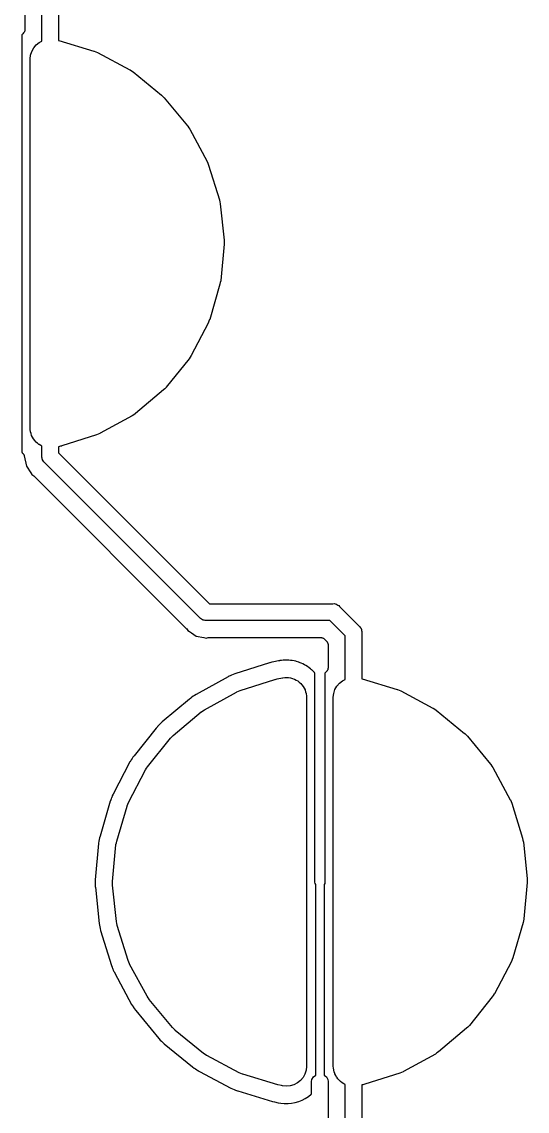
# Model space of a CAD drawing. Extents: x 40 to 174, y -137 to -40.
# Drawn here: x 158.9 to 173.99, y -114 to -81.48 of the extents above; entities that cross this region are included whole.
import ezdxf

# ---------------------------------------------------------------- set-up
doc = ezdxf.new("R2010")
doc.units = 0
doc.header["$MEASUREMENT"] = 0
doc.layers.add('BLACK', color=7, linetype='CONTINUOUS')

msp = doc.modelspace()

# ---------------------------------------------------------------- linework, layer by layer
at = {"layer": 'BLACK', "linetype": 'CONTINUOUS'}
for p, q in [((159.5, -82.0569), (159.5, -79.8532)), ((160, -79.7605), (160, -82.0401)), ((158.992, -80.1162), (158.992, -81.725)), ((158.928, -81.8415), (158.9, -81.8744)), ((158.9, -81.8744), (158.9, -94.3264)), ((158.954, -81.8158), (158.928, -81.8415)), ((158.957, -81.8107), (158.954, -81.8158)), ((158.962, -81.8067), (158.957, -81.8107)), ((158.97, -81.7929), (158.962, -81.8067)), ((158.98, -81.7799), (158.97, -81.7929)), ((158.981, -81.7739), (158.98, -81.7799)), ((158.984, -81.7685), (158.981, -81.7739)), ((158.987, -81.7528), (158.984, -81.7685)), ((158.991, -81.7374), (158.987, -81.7528)), ((158.992, -81.725), (158.991, -81.7312)), ((158.991, -81.7312), (158.991, -81.7374)), ((159.255, -82.261), (159.33, -82.1713)), ((159.33, -82.1713), (159.421, -82.0979)), ((159.421, -82.0979), (159.5, -82.0569)), ((160, -82.0401), (160.009, -82.0418)), ((160.009, -82.0418), (161.053, -82.357)), ((159.15, -82.5916), (159.163, -82.4753)), ((159.163, -82.4753), (159.199, -82.3636)), ((159.199, -82.3636), (159.255, -82.261)), ((161.053, -82.357), (161.061, -82.3595)), ((161.061, -82.3595), (161.111, -82.381)), ((161.111, -82.381), (161.161, -82.4017)), ((161.161, -82.4017), (162.125, -82.9138)), ((159.15, -82.6), (159.15, -82.5916)), ((159.15, -93.6), (159.15, -82.6)), ((162.125, -82.9138), (162.132, -82.9178)), ((162.132, -82.9178), (162.177, -82.9485)), ((162.177, -82.9485), (162.222, -82.9786)), ((162.222, -82.9786), (163.068, -83.668)), ((163.068, -83.668), (163.074, -83.6734)), ((163.074, -83.6734), (163.112, -83.7123)), ((163.112, -83.7123), (163.151, -83.7506)), ((163.151, -83.7506), (163.846, -84.5911)), ((163.846, -84.5911), (163.852, -84.5976)), ((163.852, -84.5976), (163.882, -84.6432)), ((163.882, -84.6432), (163.912, -84.6882)), ((163.912, -84.6882), (164.431, -85.6479)), ((164.431, -85.6479), (164.431, -85.6479)), ((164.431, -85.6479), (164.431, -85.6479)), ((164.431, -85.6479), (164.435, -85.6553)), ((164.435, -85.6553), (164.455, -85.7057)), ((164.455, -85.7057), (164.476, -85.7558)), ((164.476, -85.7558), (164.799, -86.798)), ((164.799, -86.798), (164.801, -86.806)), ((164.801, -86.806), (164.812, -86.8594)), ((164.812, -86.8594), (164.823, -86.9127)), ((164.823, -86.9127), (164.937, -87.9977)), ((164.937, -87.9977), (164.938, -88.0061)), ((164.938, -88.0061), (164.937, -88.0605)), ((164.937, -88.0605), (164.938, -88.1148)), ((164.938, -88.1148), (164.839, -89.2014)), ((164.817, -89.3164), (164.509, -90.363)), ((164.827, -89.263), (164.817, -89.3164)), ((164.838, -89.2097), (164.827, -89.263)), ((164.839, -89.2014), (164.838, -89.2097)), ((164.506, -90.3711), (164.485, -90.4212)), ((164.509, -90.363), (164.506, -90.3711)), ((164.465, -90.4716), (163.96, -91.4385)), ((164.485, -90.4212), (164.465, -90.4716)), ((163.896, -91.5365), (163.212, -92.3868)), ((163.925, -91.491), (163.896, -91.5365)), ((163.956, -91.4459), (163.925, -91.491)), ((163.96, -91.4385), (163.956, -91.4459)), ((163.13, -92.4705), (162.294, -93.1718)), ((163.168, -92.4316), (163.13, -92.4705)), ((163.207, -92.3933), (163.168, -92.4316)), ((163.212, -92.3868), (163.207, -92.3933)), ((162.198, -93.238), (161.242, -93.7637)), ((162.243, -93.2073), (162.198, -93.238)), ((162.288, -93.1772), (162.243, -93.2073)), ((162.294, -93.1719), (162.288, -93.1772)), ((162.294, -93.1718), (162.294, -93.1719)), ((162.294, -93.1719), (162.294, -93.1719)), ((159.155, -93.656), (159.15, -93.6)), ((159.161, -93.712), (159.155, -93.656)), ((159.161, -93.7142), (159.161, -93.712)), ((159.161, -93.7165), (159.161, -93.7142)), ((159.178, -93.7704), (159.161, -93.7165)), ((159.194, -93.8243), (159.178, -93.7704)), ((159.195, -93.8264), (159.194, -93.8243)), ((159.195, -93.8286), (159.195, -93.8264)), ((159.222, -93.8783), (159.195, -93.8286)), ((159.248, -93.9281), (159.222, -93.8783)), ((159.249, -93.93), (159.248, -93.9281)), ((159.25, -93.932), (159.249, -93.93)), ((159.286, -93.9756), (159.25, -93.932)), ((161.134, -93.8098), (160.094, -94.1398)), ((161.184, -93.7884), (161.134, -93.8098)), ((161.234, -93.7677), (161.184, -93.7884)), ((161.242, -93.7637), (161.234, -93.7677)), ((159.321, -94.0195), (159.286, -93.9756)), ((159.323, -94.021), (159.321, -94.0195)), ((159.324, -94.0228), (159.323, -94.021)), ((159.368, -94.0586), (159.324, -94.0228)), ((159.411, -94.0948), (159.368, -94.0586)), ((159.413, -94.0959), (159.411, -94.0948)), ((159.414, -94.0974), (159.413, -94.0959)), ((159.464, -94.1242), (159.414, -94.0974)), ((159.5, -94.144), (159.464, -94.1242)), ((159.5, -94.4391), (159.5, -94.144)), ((160.029, -94.1566), (160, -94.1623)), ((160, -94.1623), (160, -94.3464)), ((160.057, -94.148), (160.029, -94.1566)), ((160.086, -94.1423), (160.057, -94.148)), ((160.094, -94.1398), (160.086, -94.1423)), ((158.9, -94.3264), (158.911, -94.3404)), ((158.911, -94.3404), (158.912, -94.3413)), ((158.912, -94.3413), (158.913, -94.3426)), ((158.913, -94.3426), (158.914, -94.344)), ((158.914, -94.344), (158.94, -94.3696)), ((158.94, -94.3696), (158.948, -94.382)), ((158.948, -94.382), (158.958, -94.3932)), ((158.958, -94.3932), (158.961, -94.3999)), ((158.961, -94.3999), (158.965, -94.4059)), ((158.965, -94.4059), (158.969, -94.4204)), ((158.969, -94.4204), (158.974, -94.4344)), ((158.974, -94.4344), (159.036, -94.7458)), ((159.497, -94.4721), (159.5, -94.4391)), ((159.506, -94.5042), (159.497, -94.4721)), ((159.511, -94.5368), (159.506, -94.5042)), ((159.517, -94.5465), (159.511, -94.5368)), ((159.52, -94.5573), (159.517, -94.5465)), ((159.539, -94.5845), (159.52, -94.5573)), ((159.556, -94.6132), (159.539, -94.5845)), ((159.581, -94.6345), (159.556, -94.6132)), ((160, -94.3464), (164.504, -98.85)), ((159.036, -94.7458), (159.168, -94.9436)), ((164.216, -99.2691), (159.581, -94.6345)), ((159.168, -94.9436), (159.168, -94.9436)), ((159.168, -94.9436), (159.204, -94.9965)), ((159.204, -94.9965), (159.256, -95.0318)), ((159.256, -95.0318), (159.265, -95.0405)), ((159.265, -95.0405), (159.276, -95.0476)), ((159.276, -95.0476), (163.802, -99.5744)), ((164.504, -98.85), (168.189, -98.85)), ((168.189, -98.85), (168.222, -98.8471)), ((168.222, -98.8471), (168.254, -98.8557)), ((168.254, -98.8557), (168.287, -98.8615)), ((168.287, -98.8615), (168.296, -98.867)), ((168.296, -98.867), (168.307, -98.8699)), ((168.307, -98.8699), (168.334, -98.8889)), ((168.334, -98.8889), (168.363, -98.9055)), ((168.363, -98.9055), (168.384, -98.9309)), ((168.384, -98.9309), (168.969, -99.5155)), ((164.237, -99.2945), (164.216, -99.2691)), ((164.266, -99.311), (164.237, -99.2945)), ((164.293, -99.3301), (164.266, -99.311)), ((164.304, -99.333), (164.293, -99.3301)), ((164.313, -99.3385), (164.304, -99.333)), ((164.346, -99.3443), (164.313, -99.3385)), ((164.378, -99.3529), (164.346, -99.3443)), ((164.411, -99.35), (164.378, -99.3529)), ((168.096, -99.35), (164.411, -99.35)), ((168.55, -99.8036), (168.096, -99.35)), ((163.802, -99.5744), (163.81, -99.5846)), ((163.81, -99.5846), (163.818, -99.5936)), ((163.818, -99.5936), (163.854, -99.6465)), ((163.854, -99.6465), (163.906, -99.6818)), ((163.906, -99.6818), (163.962, -99.7191)), ((163.962, -99.7191), (163.962, -99.7191)), ((163.962, -99.7191), (164.104, -99.814)), ((164.104, -99.814), (164.338, -99.8604)), ((168.55, -101.107), (168.55, -99.8036)), ((168.969, -99.5155), (168.994, -99.5368)), ((168.994, -99.5368), (169.011, -99.5655)), ((169.011, -99.5655), (169.03, -99.5927)), ((169.03, -99.5927), (169.033, -99.6035)), ((169.033, -99.6035), (169.039, -99.6132)), ((169.039, -99.6132), (169.044, -99.6458)), ((169.044, -99.6458), (169.053, -99.6779)), ((169.053, -99.6779), (169.05, -99.7109)), ((169.05, -99.7109), (169.05, -101.09)), ((164.338, -99.8604), (164.338, -99.8604)), ((164.338, -99.8604), (164.4, -99.8728)), ((164.4, -99.8728), (164.462, -99.8604)), ((164.462, -99.8604), (164.475, -99.8602)), ((164.475, -99.8602), (164.487, -99.858)), ((164.487, -99.858), (167.833, -99.858)), ((167.833, -99.858), (167.839, -99.859)), ((167.839, -99.859), (167.844, -99.8585)), ((167.844, -99.8585), (167.861, -99.8628)), ((167.861, -99.8628), (167.877, -99.8657)), ((167.877, -99.8657), (167.882, -99.8685)), ((167.882, -99.8685), (167.887, -99.8699)), ((167.887, -99.8699), (167.901, -99.8794)), ((167.901, -99.8794), (167.915, -99.8877)), ((167.915, -99.8877), (167.919, -99.892)), ((167.919, -99.892), (167.923, -99.8952)), ((167.923, -99.8952), (168.005, -99.9768)), ((168.005, -99.9768), (168.008, -99.9814)), ((168.008, -99.9814), (168.012, -99.9849)), ((168.012, -99.9849), (168.021, -99.9993)), ((168.021, -99.9993), (168.03, -100.013)), ((168.03, -100.013), (168.032, -100.018)), ((168.032, -100.018), (168.034, -100.023)), ((168.034, -100.023), (168.037, -100.039)), ((168.037, -100.039), (168.042, -100.056)), ((168.042, -100.056), (168.041, -100.061)), ((168.041, -100.061), (168.042, -100.067)), ((168.042, -100.067), (168.042, -100.775)), ((166.298, -100.614), (165.261, -100.943)), ((166.302, -100.613), (166.298, -100.614)), ((166.307, -100.612), (166.302, -100.613)), ((166.365, -100.597), (166.307, -100.612)), ((166.368, -100.596), (166.365, -100.597)), ((166.365, -100.597), (166.365, -100.597)), ((166.369, -100.596), (166.368, -100.596)), ((166.368, -100.596), (166.368, -100.596)), ((166.424, -100.582), (166.369, -100.596)), ((166.566, -100.554), (166.424, -100.582)), ((166.569, -100.555), (166.566, -100.554)), ((166.58, -100.553), (166.569, -100.555)), ((166.591, -100.552), (166.58, -100.553)), ((166.602, -100.548), (166.591, -100.552)), ((166.591, -100.552), (166.591, -100.552)), ((166.612, -100.546), (166.602, -100.548)), ((166.613, -100.546), (166.612, -100.546)), ((166.612, -100.546), (166.612, -100.546)), ((166.612, -100.546), (166.612, -100.546)), ((166.646, -100.542), (166.613, -100.546)), ((166.652, -100.541), (166.646, -100.542)), ((166.646, -100.542), (166.646, -100.542)), ((166.646, -100.542), (166.646, -100.542)), ((166.703, -100.537), (166.652, -100.541)), ((166.704, -100.537), (166.703, -100.537)), ((166.703, -100.537), (166.703, -100.537)), ((166.751, -100.532), (166.704, -100.537)), ((166.752, -100.532), (166.751, -100.532)), ((166.754, -100.532), (166.752, -100.532)), ((166.755, -100.532), (166.754, -100.532)), ((166.812, -100.533), (166.755, -100.532)), ((166.813, -100.533), (166.812, -100.533)), ((166.812, -100.533), (166.812, -100.533)), ((166.869, -100.533), (166.813, -100.533)), ((166.871, -100.533), (166.869, -100.533)), ((166.872, -100.534), (166.871, -100.533)), ((166.873, -100.534), (166.872, -100.534)), ((166.921, -100.539), (166.873, -100.534)), ((166.922, -100.539), (166.921, -100.539)), ((166.921, -100.539), (166.921, -100.539)), ((166.969, -100.544), (166.922, -100.539)), ((166.97, -100.544), (166.969, -100.544)), ((166.972, -100.544), (166.97, -100.544)), ((166.973, -100.544), (166.972, -100.544)), ((167.029, -100.556), (166.973, -100.544)), ((167.03, -100.556), (167.029, -100.556)), ((167.029, -100.556), (167.029, -100.556)), ((167.085, -100.568), (167.03, -100.556)), ((167.086, -100.568), (167.085, -100.568)), ((167.088, -100.569), (167.086, -100.568)), ((167.089, -100.569), (167.088, -100.569)), ((167.134, -100.584), (167.089, -100.569)), ((167.135, -100.584), (167.134, -100.584)), ((167.18, -100.598), (167.135, -100.584)), ((167.135, -100.584), (167.135, -100.584)), ((167.182, -100.598), (167.18, -100.598)), ((167.183, -100.599), (167.182, -100.598)), ((167.185, -100.599), (167.183, -100.599)), ((167.237, -100.621), (167.185, -100.599)), ((167.237, -100.622), (167.237, -100.621)), ((167.238, -100.622), (167.237, -100.622)), ((167.289, -100.644), (167.238, -100.622)), ((167.291, -100.644), (167.289, -100.644)), ((167.292, -100.645), (167.291, -100.644)), ((167.293, -100.646), (167.292, -100.645)), ((167.335, -100.669), (167.293, -100.646)), ((167.336, -100.669), (167.335, -100.669)), ((167.335, -100.669), (167.335, -100.669)), ((167.378, -100.692), (167.336, -100.669)), ((167.379, -100.692), (167.378, -100.692)), ((167.38, -100.693), (167.379, -100.692)), ((167.382, -100.694), (167.38, -100.693)), ((167.428, -100.726), (167.382, -100.694)), ((167.429, -100.726), (167.428, -100.726)), ((167.428, -100.726), (167.428, -100.726)), ((167.475, -100.758), (167.429, -100.726)), ((167.477, -100.759), (167.475, -100.758)), ((167.478, -100.76), (167.477, -100.759)), ((167.479, -100.761), (167.478, -100.76)), ((167.515, -100.791), (167.479, -100.761)), ((167.516, -100.792), (167.515, -100.791)), ((168.041, -100.787), (168.037, -100.803)), ((168.042, -100.775), (168.041, -100.781)), ((168.041, -100.781), (168.041, -100.787)), ((165.057, -101.03), (164.104, -101.554)), ((165.061, -101.028), (165.057, -101.03)), ((165.065, -101.026), (165.061, -101.028)), ((165.12, -101), (165.065, -101.026)), ((165.163, -100.982), (165.12, -101)), ((165.164, -100.982), (165.163, -100.982)), ((165.165, -100.981), (165.164, -100.982)), ((165.208, -100.963), (165.165, -100.981)), ((165.261, -100.943), (165.208, -100.963)), ((165.416, -101.44), (166.456, -101.11)), ((166.456, -101.11), (166.464, -101.108)), ((166.464, -101.108), (166.493, -101.102)), ((166.493, -101.102), (166.521, -101.093)), ((166.521, -101.093), (166.684, -101.061)), ((166.684, -101.061), (166.687, -101.061)), ((166.687, -101.061), (166.688, -101.061)), ((166.688, -101.061), (166.692, -101.06)), ((166.688, -101.061), (166.688, -101.061)), ((166.692, -101.06), (166.748, -101.055)), ((166.748, -101.055), (166.804, -101.05)), ((166.804, -101.05), (166.807, -101.05)), ((166.807, -101.05), (166.809, -101.05)), ((166.809, -101.05), (166.865, -101.056)), ((166.865, -101.056), (166.921, -101.062)), ((166.921, -101.062), (166.923, -101.063)), ((166.923, -101.063), (166.925, -101.063)), ((166.925, -101.063), (166.979, -101.08)), ((166.979, -101.08), (167.033, -101.097)), ((167.033, -101.097), (167.035, -101.098)), ((167.035, -101.098), (167.037, -101.099)), ((167.037, -101.099), (167.086, -101.126)), ((167.553, -100.822), (167.516, -100.792)), ((167.516, -100.792), (167.516, -100.792)), ((167.553, -100.823), (167.553, -100.822)), ((167.555, -100.824), (167.553, -100.823)), ((167.556, -100.825), (167.555, -100.824)), ((167.595, -100.865), (167.556, -100.825)), ((167.596, -100.865), (167.595, -100.865)), ((167.596, -100.866), (167.596, -100.865)), ((167.636, -100.906), (167.596, -100.866)), ((167.637, -100.908), (167.636, -100.906)), ((167.638, -100.909), (167.637, -100.908)), ((167.639, -100.91), (167.638, -100.909)), ((167.65, -100.924), (167.639, -100.91)), ((167.65, -107.163), (167.65, -100.924)), ((167.978, -100.892), (167.95, -100.924)), ((167.95, -100.924), (167.95, -107.163)), ((168.004, -100.866), (167.978, -100.892)), ((168.007, -100.861), (168.004, -100.866)), ((168.012, -100.857), (168.007, -100.861)), ((168.02, -100.843), (168.012, -100.857)), ((168.03, -100.83), (168.02, -100.843)), ((168.031, -100.824), (168.03, -100.83)), ((168.034, -100.818), (168.031, -100.824)), ((168.037, -100.803), (168.034, -100.818)), ((168.471, -101.148), (168.55, -101.107)), ((169.05, -101.09), (169.059, -101.092)), ((169.059, -101.092), (170.103, -101.407)), ((165.366, -101.462), (165.416, -101.44)), ((167.086, -101.126), (167.136, -101.153)), ((167.136, -101.153), (167.137, -101.154)), ((167.137, -101.154), (167.139, -101.155)), ((167.139, -101.155), (167.182, -101.191)), ((167.182, -101.191), (167.226, -101.227)), ((167.226, -101.227), (167.227, -101.229)), ((167.227, -101.229), (167.229, -101.231)), ((167.229, -101.231), (167.264, -101.274)), ((167.264, -101.274), (167.3, -101.318)), ((167.3, -101.318), (167.301, -101.32)), ((167.301, -101.32), (167.302, -101.322)), ((167.302, -101.322), (167.328, -101.372)), ((167.328, -101.372), (167.355, -101.421)), ((167.355, -101.421), (167.355, -101.424)), ((167.355, -101.424), (167.356, -101.426)), ((167.356, -101.426), (167.372, -101.479)), ((168.213, -101.525), (168.249, -101.414)), ((168.249, -101.414), (168.305, -101.311)), ((168.305, -101.311), (168.38, -101.221)), ((168.38, -101.221), (168.471, -101.148)), ((170.103, -101.407), (170.111, -101.41)), ((170.111, -101.41), (170.161, -101.431)), ((170.161, -101.431), (170.211, -101.452)), ((163.902, -101.696), (163.088, -102.379)), ((163.905, -101.695), (163.902, -101.696)), ((163.913, -101.688), (163.905, -101.695)), ((163.922, -101.683), (163.913, -101.688)), ((163.925, -101.68), (163.922, -101.683)), ((163.933, -101.671), (163.925, -101.68)), ((163.942, -101.664), (163.933, -101.671)), ((163.977, -101.637), (163.942, -101.663)), ((163.942, -101.663), (163.942, -101.664)), ((164.016, -101.612), (163.977, -101.637)), ((164.017, -101.611), (164.016, -101.611)), ((164.016, -101.611), (164.016, -101.612)), ((164.056, -101.584), (164.017, -101.611)), ((164.104, -101.554), (164.056, -101.584)), ((164.352, -102.012), (165.308, -101.486)), ((165.308, -101.486), (165.316, -101.482)), ((165.316, -101.482), (165.366, -101.462)), ((167.372, -101.479), (167.389, -101.533)), ((167.389, -101.533), (167.389, -101.536)), ((167.389, -101.536), (167.389, -101.538)), ((167.389, -101.538), (167.395, -101.594)), ((167.395, -101.594), (167.4, -101.65)), ((167.4, -101.65), (167.4, -112.65)), ((168.2, -101.642), (168.213, -101.525)), ((168.2, -101.65), (168.2, -101.642)), ((168.2, -112.65), (168.2, -101.65)), ((170.211, -101.452), (171.175, -101.964)), ((163.42, -102.78), (164.256, -102.078)), ((164.256, -102.078), (164.262, -102.073)), ((164.256, -102.078), (164.256, -102.078)), ((164.256, -102.078), (164.256, -102.078)), ((164.262, -102.073), (164.307, -102.043)), ((164.307, -102.043), (164.352, -102.012)), ((171.175, -101.964), (171.182, -101.968)), ((171.182, -101.968), (171.227, -101.999)), ((171.227, -101.999), (171.272, -102.029)), ((171.272, -102.029), (172.118, -102.718)), ((163.088, -102.379), (163.046, -102.418)), ((162.912, -102.563), (162.251, -103.385)), ((162.913, -102.561), (162.912, -102.563)), ((162.921, -102.557), (162.913, -102.561)), ((162.929, -102.547), (162.921, -102.557)), ((162.939, -102.538), (162.929, -102.547)), ((162.941, -102.535), (162.939, -102.538)), ((162.945, -102.527), (162.941, -102.535)), ((162.947, -102.524), (162.945, -102.527)), ((162.951, -102.519), (162.947, -102.524)), ((162.953, -102.513), (162.951, -102.519)), ((162.979, -102.485), (162.953, -102.513)), ((163.012, -102.452), (162.979, -102.485)), ((163.013, -102.451), (163.012, -102.452)), ((163.012, -102.452), (163.012, -102.452)), ((163.046, -102.418), (163.013, -102.451)), ((172.118, -102.718), (172.124, -102.723)), ((172.124, -102.723), (172.162, -102.762)), ((162.654, -103.714), (163.338, -102.863)), ((163.338, -102.863), (163.343, -102.857)), ((163.338, -102.863), (163.338, -102.863)), ((163.338, -102.863), (163.338, -102.863)), ((163.343, -102.857), (163.382, -102.818)), ((163.382, -102.818), (163.42, -102.78)), ((172.162, -102.762), (172.201, -102.801)), ((172.201, -102.801), (172.896, -103.641)), ((162.251, -103.385), (162.217, -103.431)), ((162.129, -103.57), (161.625, -104.535)), ((162.131, -103.567), (162.129, -103.57)), ((162.129, -103.57), (162.129, -103.57)), ((162.133, -103.563), (162.131, -103.567)), ((162.165, -103.51), (162.133, -103.563)), ((162.191, -103.472), (162.165, -103.51)), ((162.192, -103.47), (162.191, -103.471)), ((162.191, -103.471), (162.191, -103.472)), ((162.217, -103.431), (162.192, -103.47)), ((162.625, -103.759), (162.654, -103.714)), ((172.896, -103.641), (172.902, -103.648)), ((172.902, -103.648), (172.932, -103.693)), ((172.932, -103.693), (172.962, -103.738)), ((162.085, -104.778), (162.59, -103.811)), ((162.59, -103.811), (162.594, -103.804)), ((162.594, -103.804), (162.625, -103.759)), ((172.962, -103.738), (173.481, -104.698)), ((161.565, -104.674), (161.544, -104.732)), ((161.583, -104.631), (161.565, -104.674)), ((161.584, -104.63), (161.583, -104.63)), ((161.583, -104.63), (161.583, -104.631)), ((161.601, -104.586), (161.584, -104.63)), ((161.625, -104.535), (161.601, -104.586)), ((161.542, -104.74), (161.235, -105.784)), ((161.543, -104.736), (161.542, -104.74)), ((161.544, -104.732), (161.543, -104.736)), ((161.733, -105.934), (162.041, -104.887)), ((162.041, -104.887), (162.044, -104.879)), ((162.044, -104.879), (162.065, -104.829)), ((162.065, -104.829), (162.085, -104.778)), ((173.481, -104.698), (173.481, -104.698)), ((173.481, -104.698), (173.481, -104.698)), ((173.481, -104.698), (173.485, -104.705)), ((173.485, -104.705), (173.505, -104.756)), ((173.505, -104.756), (173.526, -104.806)), ((173.526, -104.806), (173.849, -105.848)), ((161.194, -105.993), (161.193, -105.998)), ((161.203, -105.932), (161.194, -105.993)), ((161.212, -105.887), (161.203, -105.932)), ((161.213, -105.885), (161.212, -105.886)), ((161.212, -105.886), (161.212, -105.887)), ((161.221, -105.839), (161.213, -105.885)), ((161.235, -105.784), (161.221, -105.839)), ((161.712, -106.04), (161.723, -105.987)), ((161.723, -105.987), (161.733, -105.934)), ((173.849, -105.848), (173.851, -105.856)), ((173.851, -105.856), (173.862, -105.909)), ((173.862, -105.909), (173.873, -105.963)), ((173.873, -105.963), (173.987, -107.048)), ((161.193, -106.002), (161.094, -107.085)), ((161.193, -105.998), (161.193, -106.002)), ((161.612, -107.135), (161.711, -106.049)), ((161.711, -106.049), (161.712, -106.04)), ((161.094, -107.085), (161.092, -107.142)), ((161.092, -107.142), (161.092, -107.189)), ((161.092, -107.189), (161.092, -107.19)), ((161.092, -107.19), (161.092, -107.19)), ((161.092, -107.19), (161.092, -107.237)), ((161.092, -107.237), (161.095, -107.298)), ((161.613, -107.19), (161.612, -107.135)), ((161.612, -107.244), (161.613, -107.19)), ((161.613, -107.252), (161.612, -107.244)), ((161.727, -108.337), (161.613, -107.252)), ((167.657, -107.202), (167.65, -107.163)), ((167.675, -107.233), (167.657, -107.202)), ((167.675, -112.914), (167.675, -107.233)), ((167.943, -107.202), (167.925, -107.233)), ((167.925, -107.233), (167.925, -112.914)), ((167.95, -107.163), (167.943, -107.202)), ((173.988, -107.165), (173.889, -108.251)), ((173.987, -107.048), (173.988, -107.056)), ((173.988, -107.056), (173.987, -107.11)), ((173.987, -107.11), (173.988, -107.165)), ((161.095, -107.298), (161.095, -107.303)), ((161.095, -107.303), (161.096, -107.307)), ((161.096, -107.307), (161.209, -108.389)), ((173.888, -108.26), (173.877, -108.313)), ((173.889, -108.251), (173.888, -108.26)), ((161.209, -108.389), (161.218, -108.445)), ((161.218, -108.445), (161.228, -108.491)), ((161.228, -108.491), (161.228, -108.492)), ((161.228, -108.492), (161.228, -108.493)), ((161.228, -108.493), (161.237, -108.538)), ((161.237, -108.538), (161.251, -108.598)), ((161.738, -108.391), (161.727, -108.337)), ((161.749, -108.444), (161.738, -108.391)), ((161.751, -108.452), (161.749, -108.444)), ((162.074, -109.494), (161.751, -108.452)), ((173.867, -108.366), (173.559, -109.413)), ((173.877, -108.313), (173.867, -108.366)), ((161.251, -108.598), (161.253, -108.602)), ((161.253, -108.602), (161.254, -108.606)), ((161.254, -108.606), (161.576, -109.645)), ((162.095, -109.544), (162.074, -109.494)), ((162.115, -109.595), (162.095, -109.544)), ((173.515, -109.522), (173.01, -110.489)), ((173.535, -109.471), (173.515, -109.522)), ((173.556, -109.421), (173.535, -109.471)), ((173.559, -109.413), (173.556, -109.421)), ((161.576, -109.645), (161.595, -109.699)), ((161.595, -109.699), (161.613, -109.742)), ((161.613, -109.742), (161.613, -109.743)), ((161.613, -109.743), (161.614, -109.743)), ((161.614, -109.743), (161.631, -109.787)), ((161.631, -109.787), (161.647, -109.821)), ((161.647, -109.821), (161.652, -109.825)), ((161.652, -109.825), (161.657, -109.834)), ((161.657, -109.834), (161.663, -109.841)), ((161.663, -109.841), (161.665, -109.845)), ((161.665, -109.845), (161.669, -109.857)), ((161.669, -109.857), (161.675, -109.867)), ((161.675, -109.867), (161.676, -109.877)), ((161.676, -109.877), (161.677, -109.878)), ((161.677, -109.878), (162.179, -110.807)), ((162.119, -109.602), (162.115, -109.595)), ((162.638, -110.562), (162.119, -109.602)), ((162.119, -109.602), (162.119, -109.602)), ((162.119, -109.602), (162.119, -109.602)), ((172.975, -110.541), (172.946, -110.586)), ((173.006, -110.496), (172.975, -110.541)), ((173.01, -110.489), (173.006, -110.496)), ((162.179, -110.807), (162.208, -110.855)), ((162.208, -110.855), (162.234, -110.894)), ((162.668, -110.607), (162.638, -110.562)), ((162.698, -110.652), (162.668, -110.607)), ((162.704, -110.659), (162.698, -110.652)), ((163.399, -111.499), (162.704, -110.659)), ((172.946, -110.586), (172.262, -111.437)), ((162.234, -110.894), (162.235, -110.895)), ((162.235, -110.895), (162.235, -110.896)), ((162.235, -110.896), (162.261, -110.935)), ((162.261, -110.935), (162.297, -110.984)), ((162.297, -110.984), (162.3, -110.988)), ((162.3, -110.988), (162.303, -110.991)), ((162.303, -110.991), (162.996, -111.829)), ((163.438, -111.538), (163.399, -111.499)), ((172.18, -111.52), (171.344, -112.222)), ((172.218, -111.482), (172.18, -111.52)), ((172.257, -111.443), (172.218, -111.482)), ((172.262, -111.437), (172.257, -111.443)), ((162.996, -111.829), (163.035, -111.871)), ((163.476, -111.577), (163.438, -111.538)), ((163.482, -111.582), (163.476, -111.577)), ((164.328, -112.271), (163.482, -111.582)), ((163.035, -111.871), (163.068, -111.904)), ((163.068, -111.904), (163.068, -111.905)), ((163.068, -111.905), (163.069, -111.905)), ((163.069, -111.905), (163.102, -111.938)), ((163.102, -111.938), (163.147, -111.98)), ((163.147, -111.98), (163.15, -111.983)), ((163.15, -111.983), (163.153, -111.985)), ((163.153, -111.985), (163.996, -112.673)), ((164.373, -112.302), (164.328, -112.271)), ((164.418, -112.332), (164.373, -112.302)), ((164.425, -112.336), (164.418, -112.332)), ((165.389, -112.848), (164.425, -112.336)), ((164.425, -112.336), (164.425, -112.336)), ((164.425, -112.336), (164.425, -112.336)), ((171.248, -112.288), (170.292, -112.814)), ((171.293, -112.257), (171.248, -112.288)), ((171.338, -112.227), (171.293, -112.257)), ((171.344, -112.222), (171.338, -112.227)), ((171.344, -112.222), (171.344, -112.222)), ((171.344, -112.222), (171.344, -112.222)), ((163.996, -112.673), (164.042, -112.707)), ((164.042, -112.707), (164.081, -112.733)), ((164.081, -112.733), (164.082, -112.733)), ((164.082, -112.733), (164.083, -112.733)), ((164.083, -112.733), (164.121, -112.76)), ((164.121, -112.76), (164.148, -112.776)), ((164.148, -112.776), (164.15, -112.778)), ((164.15, -112.778), (164.152, -112.779)), ((164.152, -112.779), (164.159, -112.783)), ((164.159, -112.783), (164.162, -112.785)), ((164.162, -112.785), (164.162, -112.785)), ((164.162, -112.785), (164.167, -112.787)), ((164.167, -112.787), (164.175, -112.789)), ((164.175, -112.789), (164.179, -112.791)), ((164.179, -112.791), (164.189, -112.799)), ((164.189, -112.799), (164.201, -112.805)), ((164.201, -112.805), (164.203, -112.807)), ((164.203, -112.807), (165.142, -113.306)), ((167.387, -112.775), (167.351, -112.886)), ((167.4, -112.658), (167.387, -112.775)), ((167.4, -112.65), (167.4, -112.658)), ((168.205, -112.706), (168.2, -112.65)), ((168.211, -112.762), (168.205, -112.706)), ((168.211, -112.764), (168.211, -112.762)), ((168.211, -112.767), (168.211, -112.764)), ((168.228, -112.82), (168.211, -112.767)), ((168.244, -112.874), (168.228, -112.82)), ((170.284, -112.818), (170.234, -112.838)), ((170.292, -112.814), (170.284, -112.818)), ((165.439, -112.869), (165.389, -112.848)), ((165.489, -112.89), (165.439, -112.869)), ((165.497, -112.893), (165.489, -112.89)), ((166.541, -113.208), (165.497, -112.893)), ((167.22, -113.079), (167.129, -113.152)), ((167.295, -112.989), (167.22, -113.079)), ((167.351, -112.886), (167.295, -112.989)), ((167.55, -113.113), (167.561, -113.048)), ((167.55, -113.479), (167.55, -113.113)), ((167.561, -113.048), (167.606, -112.972)), ((167.606, -112.972), (167.673, -112.915)), ((167.673, -112.915), (167.675, -112.914)), ((167.925, -112.914), (167.927, -112.915)), ((167.927, -112.915), (167.994, -112.972)), ((167.994, -112.972), (168.039, -113.048)), ((168.039, -113.048), (168.05, -113.113)), ((168.05, -113.113), (168.05, -114.772)), ((168.245, -112.876), (168.244, -112.874)), ((168.245, -112.879), (168.245, -112.876)), ((168.272, -112.928), (168.245, -112.879)), ((168.298, -112.978), (168.272, -112.928)), ((168.299, -112.98), (168.298, -112.978)), ((168.3, -112.982), (168.299, -112.98)), ((168.336, -113.026), (168.3, -112.982)), ((168.371, -113.069), (168.336, -113.026)), ((168.373, -113.071), (168.371, -113.069)), ((168.374, -113.073), (168.373, -113.071)), ((168.418, -113.109), (168.374, -113.073)), ((168.461, -113.145), (168.418, -113.109)), ((168.463, -113.146), (168.461, -113.145)), ((168.464, -113.147), (168.463, -113.146)), ((170.184, -112.86), (169.144, -113.19)), ((170.234, -112.838), (170.184, -112.86)), ((165.142, -113.306), (165.193, -113.331)), ((165.193, -113.331), (165.236, -113.348)), ((165.236, -113.348), (165.237, -113.349)), ((165.237, -113.349), (165.238, -113.349)), ((165.238, -113.349), (165.281, -113.368)), ((165.281, -113.368), (165.338, -113.389)), ((165.338, -113.389), (165.343, -113.39)), ((165.343, -113.39), (165.346, -113.391)), ((165.346, -113.391), (166.388, -113.706)), ((166.656, -113.231), (166.541, -113.208)), ((166.657, -113.231), (166.656, -113.231)), ((166.679, -113.238), (166.657, -113.231)), ((166.796, -113.25), (166.679, -113.238)), ((166.912, -113.239), (166.796, -113.25)), ((167.025, -113.206), (166.912, -113.239)), ((167.129, -113.152), (167.025, -113.206)), ((168.514, -113.174), (168.464, -113.147)), ((168.55, -113.194), (168.514, -113.174)), ((168.55, -113.371), (168.55, -113.194)), ((168.55, -114.636), (168.55, -113.371)), ((168.55, -113.371), (168.55, -113.371)), ((169.079, -113.207), (169.05, -113.212)), ((169.05, -113.212), (169.05, -114.729)), ((169.107, -113.198), (169.079, -113.207)), ((169.136, -113.192), (169.107, -113.198)), ((169.144, -113.19), (169.136, -113.192)), ((166.388, -113.706), (166.443, -113.719)), ((166.443, -113.719), (166.549, -113.74)), ((166.549, -113.74), (166.553, -113.741)), ((166.553, -113.741), (166.559, -113.742)), ((166.559, -113.742), (166.566, -113.743)), ((166.566, -113.743), (166.631, -113.756)), ((166.631, -113.756), (166.735, -113.767)), ((166.735, -113.767), (166.849, -113.768)), ((166.849, -113.768), (166.953, -113.758)), ((166.953, -113.758), (167.065, -113.737)), ((167.065, -113.737), (167.166, -113.707)), ((167.166, -113.707), (167.271, -113.665)), ((167.271, -113.665), (167.364, -113.616)), ((167.364, -113.616), (167.459, -113.554)), ((167.459, -113.554), (167.541, -113.488)), ((167.541, -113.488), (167.55, -113.479))]:
    msp.add_line(p, q, dxfattribs=at)

doc.saveas('drawing.dxf')
